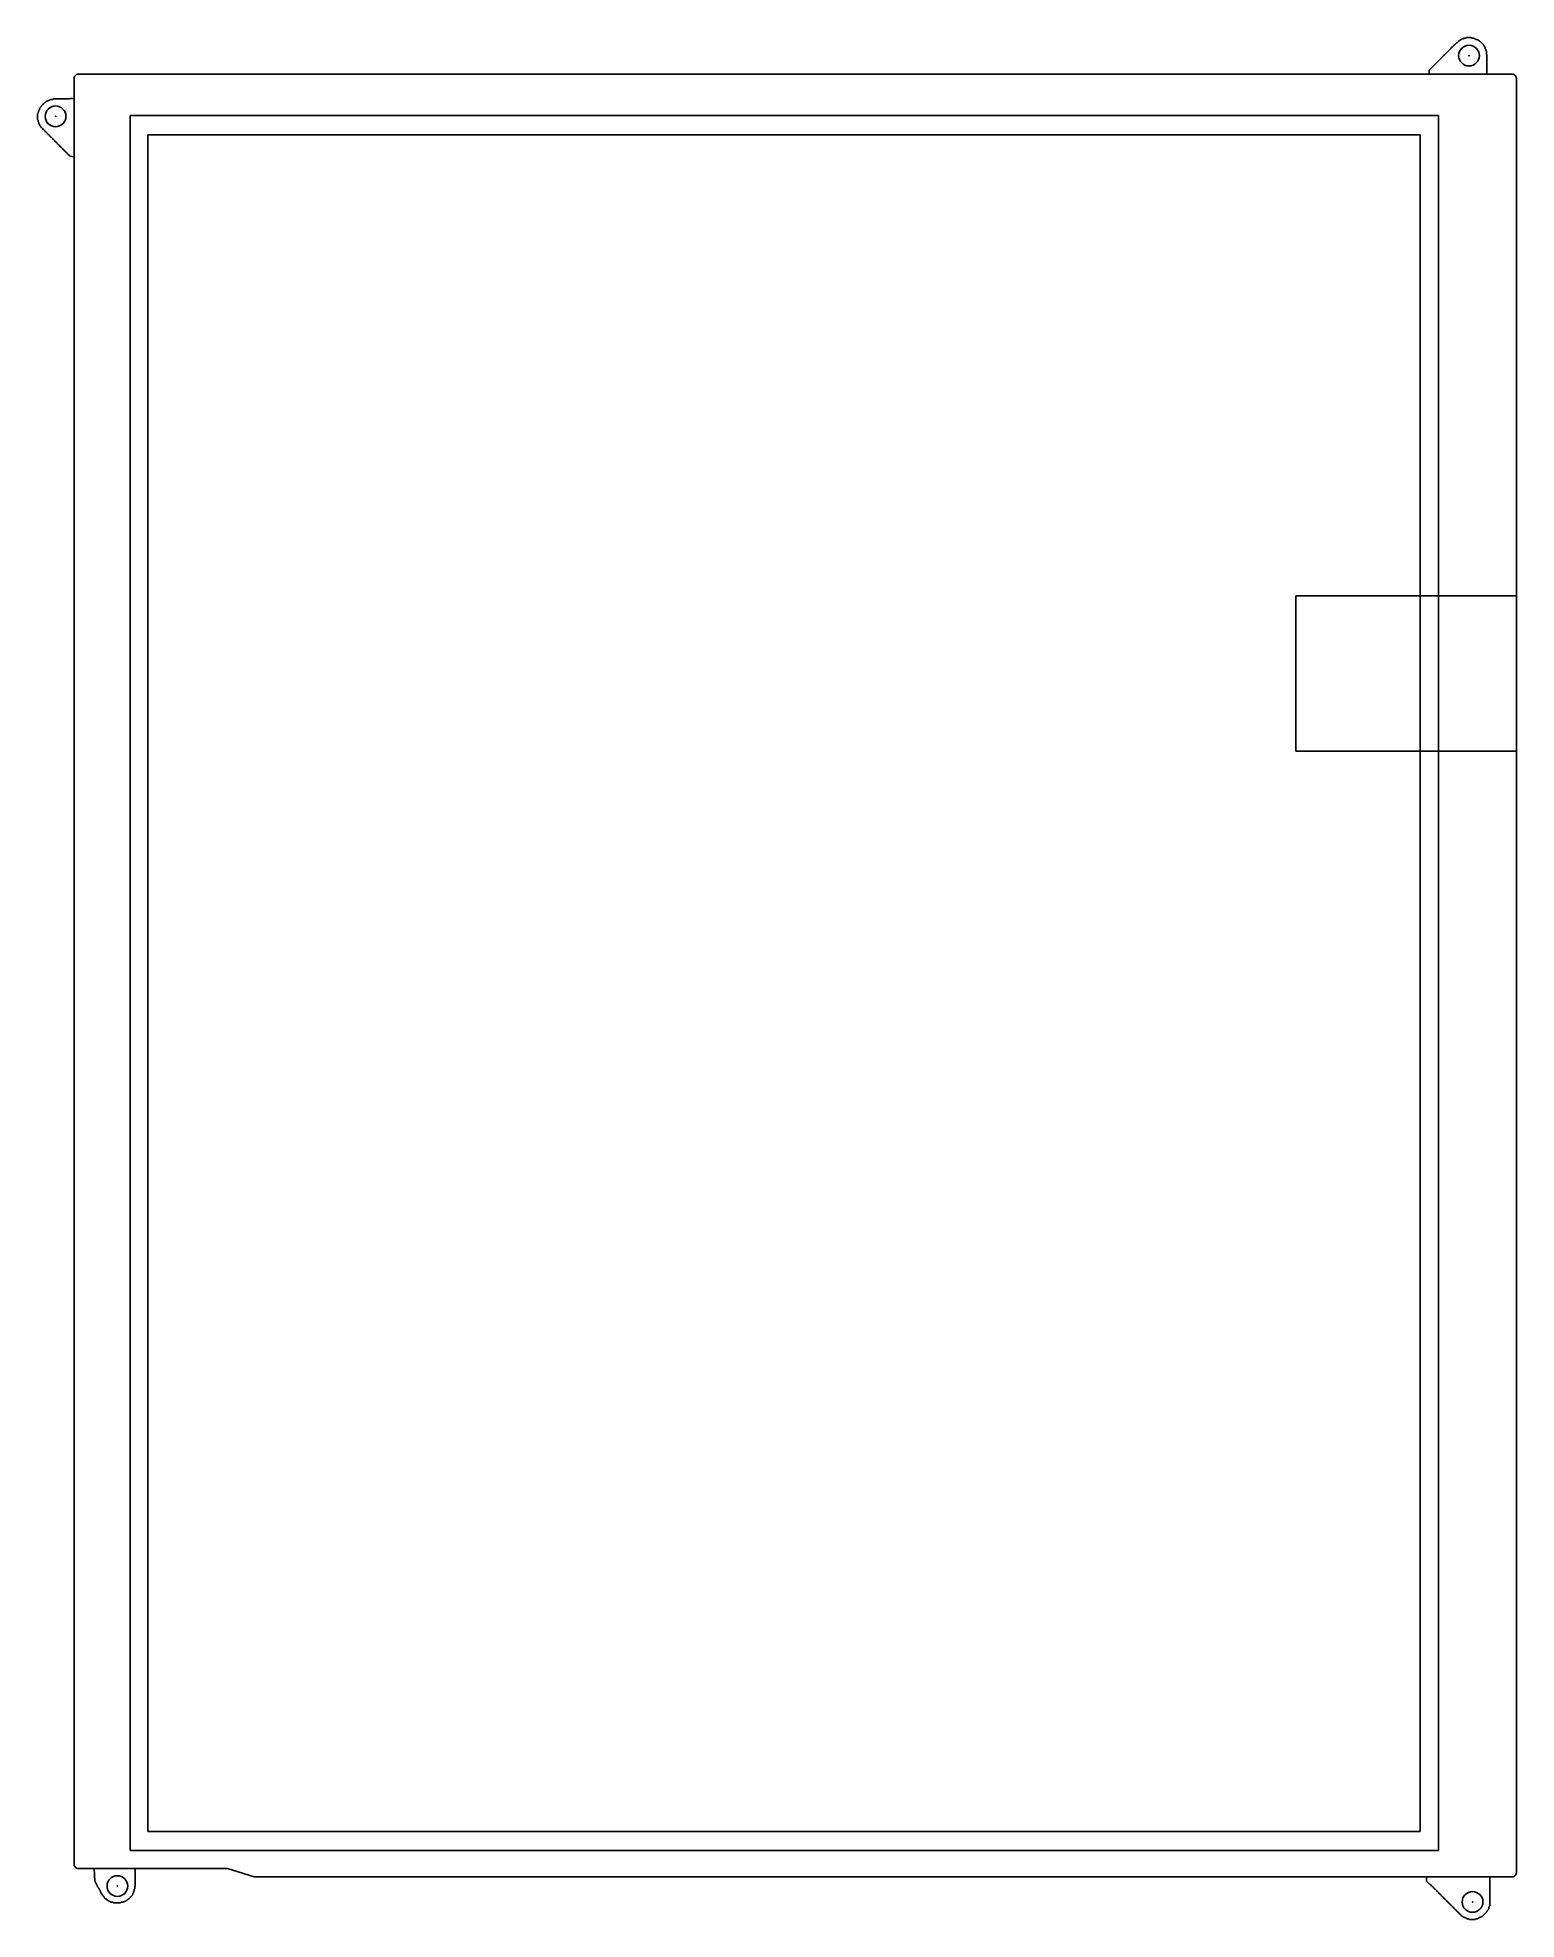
# Model space of a CAD drawing. Header units: metres. Extents: x -88 to 84, y -109 to 109.
import ezdxf

# ---------------------------------------------------------------- set-up
doc = ezdxf.new("R2010")
doc.units = ezdxf.units.M

msp = doc.modelspace()

# ---------------------------------------------------------------- linework, layer by layer
at = {"layer": 'ACTIVE'}
for p, q in [((72.428, 97.414), (-75.028, 97.414)), ((-75.028, 97.414), (-75.028, -99.194)), ((72.428, -99.194), (72.428, 97.414)), ((-75.028, -99.194), (72.428, -99.194))]:
    msp.add_line(p, q, dxfattribs=at)
at = {"layer": 'BEZEL'}
for p, q in [((74.534, 99.645), (-77.074, 99.645)), ((-77.074, 99.645), (-77.074, -101.365)), ((74.534, -101.365), (74.534, 99.645)), ((-77.074, -101.365), (74.534, -101.365))]:
    msp.add_line(p, q, dxfattribs=at)
at = {"layer": 'CONNECTOR'}
for p, q in [((83.56, 44), (58, 44)), ((58, 44), (58, 26)), ((83.56, 26), (83.56, 44)), ((58, 26), (83.56, 26))]:
    msp.add_line(p, q, dxfattribs=at)
at = {"layer": 'EARS'}
for p, q in [((75.446, 106.9), (75.378, 106.831)), ((75.514, 106.968), (75.446, 106.9)), ((75.582, 107.036), (75.514, 106.968)), ((75.651, 107.105), (75.582, 107.036)), ((75.719, 107.173), (75.651, 107.105)), ((75.787, 107.241), (75.719, 107.173)), ((75.855, 107.31), (75.787, 107.241)), ((75.923, 107.378), (75.855, 107.31)), ((75.992, 107.446), (75.923, 107.378)), ((76.06, 107.515), (75.992, 107.446)), ((76.128, 107.583), (76.06, 107.515)), ((76.196, 107.651), (76.128, 107.583)), ((76.264, 107.72), (76.196, 107.651)), ((76.332, 107.788), (76.264, 107.72)), ((76.401, 107.856), (76.332, 107.788)), ((76.469, 107.925), (76.401, 107.856)), ((76.537, 107.993), (76.469, 107.925)), ((76.605, 108.061), (76.537, 107.993)), ((76.673, 108.061), (76.605, 108.061)), ((76.742, 108.13), (76.673, 108.061)), ((76.81, 108.198), (76.742, 108.13)), ((76.878, 108.266), (76.81, 108.198)), ((76.946, 108.335), (76.878, 108.266)), ((77.014, 108.335), (76.946, 108.335)), ((77.082, 108.403), (77.014, 108.335)), ((77.151, 108.471), (77.082, 108.403)), ((77.219, 108.471), (77.151, 108.471)), ((77.287, 108.54), (77.219, 108.471)), ((77.355, 108.54), (77.287, 108.54)), ((77.423, 108.54), (77.355, 108.54)), ((77.492, 108.608), (77.423, 108.54)), ((77.56, 108.608), (77.492, 108.608)), ((77.628, 108.608), (77.56, 108.608)), ((77.696, 108.608), (77.628, 108.608)), ((77.764, 108.676), (77.696, 108.608)), ((77.833, 108.676), (77.764, 108.676)), ((77.901, 108.676), (77.833, 108.676)), ((77.969, 108.676), (77.901, 108.676)), ((78.037, 108.676), (77.969, 108.676)), ((78.105, 108.676), (78.037, 108.676)), ((78.173, 108.676), (78.105, 108.676)), ((78.242, 108.676), (78.173, 108.676)), ((78.31, 108.676), (78.242, 108.676)), ((78.378, 108.608), (78.31, 108.676)), ((78.446, 108.608), (78.378, 108.608)), ((78.514, 108.608), (78.446, 108.608)), ((78.583, 108.608), (78.514, 108.608)), ((78.651, 108.608), (78.583, 108.608)), ((78.719, 108.54), (78.651, 108.608)), ((78.787, 108.54), (78.719, 108.54)), ((78.855, 108.471), (78.787, 108.54)), ((78.923, 108.471), (78.855, 108.471)), ((78.992, 108.471), (78.923, 108.471)), ((79.06, 108.403), (78.992, 108.471)), ((79.128, 108.403), (79.06, 108.403)), ((79.196, 108.335), (79.128, 108.403)), ((79.264, 108.266), (79.196, 108.335)), ((79.333, 108.266), (79.264, 108.266)), ((79.401, 108.198), (79.333, 108.266)), ((79.469, 108.13), (79.401, 108.198)), ((79.537, 108.061), (79.469, 108.13)), ((79.605, 107.993), (79.537, 108.061)), ((79.673, 107.925), (79.605, 107.993)), ((79.742, 107.856), (79.673, 107.925)), ((79.742, 107.788), (79.742, 107.856)), ((79.81, 107.72), (79.742, 107.788)), ((79.878, 107.651), (79.81, 107.72)), ((79.878, 107.583), (79.878, 107.651)), ((79.946, 107.515), (79.878, 107.583)), ((79.946, 107.446), (79.946, 107.515)), ((79.946, 107.378), (79.946, 107.446)), ((80.014, 107.31), (79.946, 107.378)), ((80.014, 107.241), (80.014, 107.31)), ((80.014, 107.173), (80.014, 107.241)), ((80.083, 107.105), (80.014, 107.173)), ((80.083, 107.036), (80.083, 107.105)), ((80.083, 106.968), (80.083, 107.036)), ((80.083, 106.9), (80.083, 106.968)), ((80.083, 106.831), (80.083, 106.9)), ((73.537, 104.987), (73.469, 104.918)), ((73.469, 104.918), (73.469, 104.44)), ((73.605, 105.055), (73.537, 104.987)), ((73.673, 105.123), (73.605, 105.055)), ((73.741, 105.192), (73.673, 105.123)), ((73.81, 105.26), (73.741, 105.192)), ((73.878, 105.328), (73.81, 105.26)), ((73.946, 105.397), (73.878, 105.328)), ((74.014, 105.465), (73.946, 105.397)), ((74.082, 105.533), (74.014, 105.465)), ((74.151, 105.602), (74.082, 105.533)), ((74.219, 105.67), (74.151, 105.602)), ((74.287, 105.738), (74.219, 105.67)), ((74.355, 105.807), (74.287, 105.738)), ((74.423, 105.875), (74.355, 105.807)), ((74.491, 105.943), (74.423, 105.875)), ((74.56, 106.012), (74.491, 105.943)), ((74.628, 106.08), (74.56, 106.012)), ((74.696, 106.148), (74.628, 106.08)), ((74.764, 106.217), (74.696, 106.148)), ((74.832, 106.285), (74.764, 106.217)), ((74.901, 106.353), (74.832, 106.285)), ((74.969, 106.422), (74.901, 106.353)), ((75.037, 106.49), (74.969, 106.422)), ((75.105, 106.558), (75.037, 106.49)), ((75.173, 106.627), (75.105, 106.558)), ((75.242, 106.695), (75.173, 106.627)), ((75.31, 106.763), (75.242, 106.695)), ((75.378, 106.831), (75.31, 106.763)), ((80.083, 106.763), (80.083, 106.831)), ((80.151, 106.695), (80.083, 106.763)), ((80.151, 106.627), (80.151, 106.695)), ((80.151, 106.558), (80.151, 106.627)), ((80.151, 106.49), (80.151, 106.558)), ((80.151, 106.422), (80.151, 106.49)), ((80.151, 106.353), (80.151, 106.422)), ((80.151, 106.285), (80.151, 106.353)), ((80.151, 106.217), (80.151, 106.285)), ((80.151, 106.148), (80.151, 106.217)), ((80.151, 106.08), (80.151, 106.148)), ((80.151, 106.012), (80.151, 106.08)), ((80.151, 105.943), (80.151, 106.012)), ((80.151, 105.875), (80.151, 105.943)), ((80.151, 105.807), (80.151, 105.875)), ((80.151, 105.738), (80.151, 105.807)), ((80.151, 105.67), (80.151, 105.738)), ((80.151, 105.602), (80.151, 105.67)), ((80.151, 105.533), (80.151, 105.602)), ((80.151, 105.465), (80.151, 105.533)), ((80.151, 105.397), (80.151, 105.465)), ((80.151, 105.328), (80.151, 105.397)), ((80.151, 105.26), (80.151, 105.328)), ((80.151, 105.192), (80.151, 105.26)), ((80.151, 105.123), (80.151, 105.192)), ((80.151, 105.055), (80.151, 105.123)), ((80.151, 104.987), (80.151, 105.055)), ((80.151, 104.918), (80.151, 104.987)), ((80.151, 104.44), (80.151, 104.918)), ((73.469, 104.44), (80.151, 104.44)), ((-87.583, 100.34), (-87.651, 100.272)), ((-87.515, 100.477), (-87.583, 100.409)), ((-87.583, 100.409), (-87.583, 100.34)), ((-87.447, 100.614), (-87.515, 100.545)), ((-87.515, 100.545), (-87.515, 100.477)), ((-87.378, 100.682), (-87.447, 100.614)), ((-87.31, 100.819), (-87.378, 100.75)), ((-87.378, 100.75), (-87.378, 100.682)), ((-87.242, 100.887), (-87.31, 100.819)), ((-87.174, 100.955), (-87.242, 100.887)), ((-87.106, 101.024), (-87.174, 100.955)), ((-87.037, 101.092), (-87.106, 101.024)), ((-86.969, 101.16), (-87.037, 101.092)), ((-86.901, 101.16), (-86.969, 101.16)), ((-86.833, 101.229), (-86.901, 101.16)), ((-86.765, 101.297), (-86.833, 101.229)), ((-86.696, 101.297), (-86.765, 101.297)), ((-86.628, 101.365), (-86.696, 101.297)), ((-86.56, 101.365), (-86.628, 101.365)), ((-86.492, 101.434), (-86.56, 101.365)), ((-86.424, 101.434), (-86.492, 101.434)), ((-86.356, 101.434), (-86.424, 101.434)), ((-86.287, 101.502), (-86.356, 101.434)), ((-86.219, 101.502), (-86.287, 101.502)), ((-86.151, 101.502), (-86.219, 101.502)), ((-86.083, 101.502), (-86.151, 101.502)), ((-86.015, 101.502), (-86.083, 101.502)), ((-85.946, 101.57), (-86.015, 101.502)), ((-85.878, 101.57), (-85.946, 101.57)), ((-85.81, 101.57), (-85.878, 101.57)), ((-85.742, 101.57), (-85.81, 101.57)), ((-85.674, 101.57), (-85.742, 101.57)), ((-85.606, 101.57), (-85.674, 101.57)), ((-85.537, 101.57), (-85.606, 101.57)), ((-85.469, 101.57), (-85.537, 101.57)), ((-85.401, 101.57), (-85.469, 101.57)), ((-85.333, 101.57), (-85.401, 101.57)), ((-85.265, 101.57), (-85.333, 101.57)), ((-85.196, 101.57), (-85.265, 101.57)), ((-85.128, 101.57), (-85.196, 101.57)), ((-85.06, 101.57), (-85.128, 101.57)), ((-84.992, 101.57), (-85.06, 101.57)), ((-84.924, 101.57), (-84.992, 101.57)), ((-84.856, 101.57), (-84.924, 101.57)), ((-84.787, 101.57), (-84.856, 101.57)), ((-84.719, 101.57), (-84.787, 101.57)), ((-84.651, 101.57), (-84.719, 101.57)), ((-84.583, 101.57), (-84.651, 101.57)), ((-84.515, 101.57), (-84.583, 101.57)), ((-84.446, 101.57), (-84.515, 101.57)), ((-84.378, 101.57), (-84.446, 101.57)), ((-84.31, 101.57), (-84.378, 101.57)), ((-84.242, 101.57), (-84.31, 101.57)), ((-84.174, 101.57), (-84.242, 101.57)), ((-84.105, 101.57), (-84.174, 101.57)), ((-84.037, 101.639), (-84.105, 101.57)), ((-83.56, 101.639), (-84.037, 101.639)), ((-83.56, 94.874), (-83.56, 101.639)), ((-87.719, 99.93), (-87.787, 99.862)), ((-87.787, 99.862), (-87.787, 99.794)), ((-87.787, 99.794), (-87.787, 99.725)), ((-87.787, 99.725), (-87.787, 99.657)), ((-87.787, 99.657), (-87.787, 99.589)), ((-87.787, 99.589), (-87.787, 99.52)), ((-87.787, 99.52), (-87.787, 99.452)), ((-87.787, 99.452), (-87.787, 99.384)), ((-87.787, 99.384), (-87.787, 99.315)), ((-87.787, 99.315), (-87.787, 99.247)), ((-87.787, 99.247), (-87.787, 99.179)), ((-87.787, 99.179), (-87.719, 99.11)), ((-87.651, 100.135), (-87.719, 100.067)), ((-87.719, 100.067), (-87.719, 99.999)), ((-87.719, 99.999), (-87.719, 99.93)), ((-87.719, 99.11), (-87.719, 99.042)), ((-87.719, 99.042), (-87.719, 98.974)), ((-87.719, 98.974), (-87.719, 98.905)), ((-87.719, 98.905), (-87.651, 98.837)), ((-87.651, 100.272), (-87.651, 100.204)), ((-87.651, 100.204), (-87.651, 100.135)), ((-87.651, 98.837), (-87.651, 98.769)), ((-87.651, 98.769), (-87.651, 98.7)), ((-87.651, 98.7), (-87.583, 98.632)), ((-87.583, 98.632), (-87.583, 98.564)), ((-87.583, 98.564), (-87.515, 98.495)), ((-87.515, 98.495), (-87.447, 98.427)), ((-87.447, 98.427), (-87.447, 98.359)), ((-87.447, 98.359), (-87.378, 98.29)), ((-87.378, 98.29), (-87.31, 98.222)), ((-87.31, 98.222), (-87.242, 98.154)), ((-87.242, 98.154), (-87.174, 98.085)), ((-87.174, 98.085), (-87.106, 98.017)), ((-87.106, 98.017), (-87.037, 97.949)), ((-87.037, 97.949), (-86.969, 97.88)), ((-86.969, 97.88), (-86.901, 97.812)), ((-86.901, 97.812), (-86.833, 97.744)), ((-86.833, 97.744), (-86.765, 97.675)), ((-86.765, 97.675), (-86.696, 97.607)), ((-86.696, 97.607), (-86.628, 97.539)), ((-86.628, 97.539), (-86.56, 97.471)), ((-86.56, 97.471), (-86.492, 97.402)), ((-86.492, 97.402), (-86.424, 97.334)), ((-86.424, 97.334), (-86.356, 97.266)), ((-86.356, 97.266), (-86.287, 97.197)), ((-86.287, 97.197), (-86.219, 97.129)), ((-86.219, 97.129), (-86.151, 97.061)), ((-86.151, 97.061), (-86.083, 96.992)), ((-86.083, 96.992), (-86.015, 96.924)), ((-86.015, 96.924), (-85.946, 96.856)), ((-85.946, 96.856), (-85.878, 96.787)), ((-85.878, 96.787), (-85.81, 96.719)), ((-85.81, 96.719), (-85.742, 96.651)), ((-85.742, 96.651), (-85.674, 96.582)), ((-85.674, 96.582), (-85.606, 96.514)), ((-85.606, 96.514), (-85.537, 96.446)), ((-85.537, 96.446), (-85.469, 96.377)), ((-85.469, 96.377), (-85.401, 96.309)), ((-85.401, 96.309), (-85.333, 96.241)), ((-85.333, 96.241), (-85.265, 96.172)), ((-85.265, 96.172), (-85.196, 96.104)), ((-85.196, 96.104), (-85.128, 96.036)), ((-85.128, 96.036), (-85.06, 95.967)), ((-85.06, 95.967), (-84.992, 95.899)), ((-84.992, 95.899), (-84.924, 95.831)), ((-84.924, 95.831), (-84.856, 95.762)), ((-84.856, 95.762), (-84.787, 95.694)), ((-84.787, 95.694), (-84.719, 95.626)), ((-84.719, 95.626), (-84.651, 95.557)), ((-84.651, 95.557), (-84.583, 95.489)), ((-84.583, 95.489), (-84.515, 95.421)), ((-84.515, 95.421), (-84.446, 95.352)), ((-84.446, 95.352), (-84.378, 95.284)), ((-84.378, 95.284), (-84.31, 95.216)), ((-84.31, 95.216), (-84.242, 95.147)), ((-84.242, 95.147), (-84.174, 95.079)), ((-84.174, 95.079), (-84.105, 95.011)), ((-84.105, 95.011), (-84.037, 94.942)), ((-84.037, 94.942), (-83.56, 94.874)), ((-81.242, -103.48), (-81.174, -104.918)), ((-76.469, -103.48), (-81.242, -103.48)), ((-76.469, -104.918), (-76.469, -103.48)), ((73.128, -104.44), (73.128, -104.918)), ((80.492, -104.44), (73.128, -104.44)), ((80.492, -104.918), (80.492, -104.44)), ((-81.174, -104.918), (-81.105, -104.987)), ((-81.105, -104.987), (-81.105, -105.055)), ((-81.105, -105.055), (-81.037, -105.123)), ((-81.037, -105.123), (-81.037, -105.192)), ((-81.037, -105.192), (-80.969, -105.26)), ((-80.969, -105.26), (-80.969, -105.328)), ((-80.969, -105.328), (-80.901, -105.397)), ((-80.901, -105.397), (-80.901, -105.465)), ((-80.901, -105.465), (-80.833, -105.533)), ((-80.833, -105.533), (-80.833, -105.602)), ((-80.833, -105.602), (-80.764, -105.67)), ((-80.764, -105.67), (-80.696, -105.738)), ((-80.696, -105.738), (-80.696, -105.807)), ((-80.696, -105.807), (-80.628, -105.875)), ((-80.628, -105.875), (-80.628, -105.943)), ((-80.628, -105.943), (-80.56, -106.012)), ((-80.56, -106.012), (-80.56, -106.08)), ((-80.56, -106.08), (-80.492, -106.148)), ((-80.492, -106.148), (-80.492, -106.217)), ((-80.492, -106.217), (-80.424, -106.285)), ((-80.424, -106.285), (-80.424, -106.353)), ((-80.424, -106.353), (-80.355, -106.422)), ((-80.355, -106.422), (-80.287, -106.49)), ((-80.287, -106.49), (-80.287, -106.558)), ((-80.287, -106.558), (-80.219, -106.627)), ((-80.219, -106.627), (-80.151, -106.695)), ((-80.151, -106.695), (-80.083, -106.763)), ((-80.083, -106.763), (-80.083, -106.831)), ((-80.083, -106.831), (-80.014, -106.9)), ((-77.151, -106.9), (-77.082, -106.831)), ((-77.082, -106.831), (-77.014, -106.763)), ((-77.014, -106.763), (-76.946, -106.695)), ((-76.946, -106.695), (-76.878, -106.627)), ((-76.878, -106.627), (-76.81, -106.558)), ((-76.81, -106.49), (-76.742, -106.422)), ((-76.81, -106.558), (-76.81, -106.49)), ((-76.742, -106.353), (-76.673, -106.285)), ((-76.742, -106.422), (-76.742, -106.353)), ((-76.673, -106.148), (-76.605, -106.08)), ((-76.673, -106.217), (-76.673, -106.148)), ((-76.673, -106.285), (-76.673, -106.217)), ((-76.605, -105.875), (-76.537, -105.807)), ((-76.605, -105.943), (-76.605, -105.875)), ((-76.605, -106.012), (-76.605, -105.943)), ((-76.605, -106.08), (-76.605, -106.012)), ((-76.537, -105.533), (-76.469, -105.465)), ((-76.537, -105.602), (-76.537, -105.533)), ((-76.537, -105.67), (-76.537, -105.602)), ((-76.537, -105.738), (-76.537, -105.67)), ((-76.537, -105.807), (-76.537, -105.738)), ((-76.469, -104.987), (-76.469, -104.918)), ((-76.469, -105.055), (-76.469, -104.987)), ((-76.469, -105.123), (-76.469, -105.055)), ((-76.469, -105.192), (-76.469, -105.123)), ((-76.469, -105.26), (-76.469, -105.192)), ((-76.469, -105.328), (-76.469, -105.26)), ((-76.469, -105.397), (-76.469, -105.328)), ((-76.469, -105.465), (-76.469, -105.397)), ((73.128, -104.918), (73.196, -104.987)), ((73.196, -104.987), (73.264, -105.055)), ((73.264, -105.055), (73.332, -105.123)), ((73.332, -105.123), (73.401, -105.192)), ((73.401, -105.192), (73.469, -105.26)), ((73.469, -105.26), (73.537, -105.328)), ((73.537, -105.328), (73.605, -105.328)), ((73.605, -105.328), (73.673, -105.397)), ((73.673, -105.397), (73.741, -105.465)), ((73.741, -105.465), (73.81, -105.533)), ((73.81, -105.533), (73.878, -105.602)), ((73.878, -105.602), (73.946, -105.67)), ((73.946, -105.67), (74.014, -105.738)), ((74.014, -105.738), (74.082, -105.807)), ((74.082, -105.807), (74.151, -105.875)), ((74.151, -105.875), (74.219, -105.943)), ((74.219, -105.943), (74.287, -106.012)), ((74.287, -106.012), (74.355, -106.08)), ((74.355, -106.08), (74.423, -106.148)), ((74.423, -106.148), (74.491, -106.217)), ((74.491, -106.217), (74.56, -106.285)), ((74.56, -106.285), (74.628, -106.353)), ((74.628, -106.353), (74.696, -106.422)), ((74.696, -106.422), (74.764, -106.49)), ((74.764, -106.49), (74.832, -106.558)), ((74.832, -106.558), (74.901, -106.627)), ((74.901, -106.627), (74.969, -106.695)), ((74.969, -106.695), (75.037, -106.763)), ((75.037, -106.763), (75.105, -106.831)), ((75.105, -106.831), (75.173, -106.9)), ((80.492, -104.987), (80.492, -104.918)), ((80.492, -105.055), (80.492, -104.987)), ((80.492, -105.123), (80.492, -105.055)), ((80.492, -105.192), (80.492, -105.123)), ((80.492, -105.26), (80.492, -105.192)), ((80.492, -105.328), (80.492, -105.26)), ((80.492, -105.397), (80.492, -105.328)), ((80.492, -105.465), (80.492, -105.397)), ((80.492, -105.533), (80.492, -105.465)), ((80.492, -105.602), (80.492, -105.533)), ((80.492, -105.67), (80.492, -105.602)), ((80.492, -105.738), (80.492, -105.67)), ((80.492, -105.807), (80.492, -105.738)), ((80.492, -105.875), (80.492, -105.807)), ((80.492, -105.943), (80.492, -105.875)), ((80.492, -106.012), (80.492, -105.943)), ((80.492, -106.08), (80.492, -106.012)), ((80.492, -106.148), (80.492, -106.08)), ((80.492, -106.217), (80.492, -106.148)), ((80.492, -106.285), (80.492, -106.217)), ((80.492, -106.353), (80.492, -106.285)), ((80.492, -106.422), (80.492, -106.353)), ((80.492, -106.49), (80.492, -106.422)), ((80.492, -106.558), (80.492, -106.49)), ((80.492, -106.627), (80.492, -106.558)), ((80.492, -106.695), (80.492, -106.627)), ((80.492, -106.763), (80.492, -106.695)), ((80.492, -106.831), (80.492, -106.763)), ((80.492, -106.9), (80.492, -106.831)), ((-80.014, -106.9), (-79.946, -106.968)), ((-79.946, -106.968), (-79.878, -106.968)), ((-79.878, -106.968), (-79.81, -107.036)), ((-79.81, -107.036), (-79.742, -107.105)), ((-79.742, -107.105), (-79.673, -107.173)), ((-79.673, -107.173), (-79.605, -107.173)), ((-79.605, -107.173), (-79.537, -107.241)), ((-79.537, -107.241), (-79.469, -107.241)), ((-79.469, -107.241), (-79.401, -107.31)), ((-79.401, -107.31), (-79.333, -107.31)), ((-79.333, -107.31), (-79.264, -107.378)), ((-79.264, -107.378), (-79.196, -107.378)), ((-79.196, -107.378), (-79.128, -107.378)), ((-79.128, -107.378), (-79.06, -107.378)), ((-79.06, -107.378), (-78.992, -107.446)), ((-78.992, -107.446), (-78.923, -107.446)), ((-78.923, -107.446), (-78.855, -107.446)), ((-78.855, -107.446), (-78.787, -107.446)), ((-78.787, -107.446), (-78.719, -107.446)), ((-78.719, -107.446), (-78.651, -107.446)), ((-78.651, -107.446), (-78.583, -107.446)), ((-78.583, -107.446), (-78.514, -107.446)), ((-78.514, -107.446), (-78.446, -107.446)), ((-78.446, -107.446), (-78.378, -107.446)), ((-78.378, -107.446), (-78.31, -107.446)), ((-78.31, -107.446), (-78.242, -107.446)), ((-78.242, -107.446), (-78.173, -107.446)), ((-78.173, -107.446), (-78.105, -107.378)), ((-78.105, -107.378), (-78.037, -107.378)), ((-78.037, -107.378), (-77.969, -107.378)), ((-77.969, -107.378), (-77.901, -107.378)), ((-77.901, -107.378), (-77.833, -107.31)), ((-77.833, -107.31), (-77.764, -107.31)), ((-77.764, -107.31), (-77.696, -107.241)), ((-77.696, -107.241), (-77.628, -107.241)), ((-77.628, -107.241), (-77.56, -107.241)), ((-77.56, -107.241), (-77.492, -107.173)), ((-77.492, -107.173), (-77.423, -107.105)), ((-77.423, -107.105), (-77.355, -107.105)), ((-77.355, -107.105), (-77.287, -107.036)), ((-77.287, -107.036), (-77.219, -106.968)), ((-77.219, -106.968), (-77.151, -106.9)), ((75.173, -106.9), (75.242, -106.968)), ((75.242, -106.968), (75.31, -107.036)), ((75.31, -107.036), (75.378, -107.105)), ((75.378, -107.105), (75.446, -107.173)), ((75.446, -107.173), (75.514, -107.241)), ((75.514, -107.241), (75.582, -107.31)), ((75.582, -107.31), (75.651, -107.378)), ((75.651, -107.378), (75.719, -107.446)), ((75.719, -107.446), (75.787, -107.515)), ((75.787, -107.515), (75.855, -107.583)), ((75.855, -107.583), (75.923, -107.651)), ((75.923, -107.651), (75.992, -107.72)), ((75.992, -107.72), (76.06, -107.788)), ((76.06, -107.788), (76.128, -107.856)), ((76.128, -107.856), (76.196, -107.925)), ((76.196, -107.925), (76.264, -107.993)), ((76.264, -107.993), (76.332, -108.061)), ((76.332, -108.061), (76.401, -108.13)), ((76.401, -108.13), (76.469, -108.198)), ((76.469, -108.198), (76.537, -108.266)), ((76.537, -108.266), (76.605, -108.335)), ((76.605, -108.335), (76.673, -108.403)), ((76.673, -108.403), (76.742, -108.471)), ((76.742, -108.471), (76.81, -108.54)), ((76.81, -108.54), (76.878, -108.608)), ((76.878, -108.608), (76.946, -108.676)), ((76.946, -108.676), (77.014, -108.745)), ((77.014, -108.745), (77.082, -108.813)), ((77.082, -108.813), (77.151, -108.881)), ((77.151, -108.881), (77.219, -108.95)), ((77.219, -108.95), (77.287, -109.018)), ((79.605, -109.018), (79.673, -108.95)), ((79.673, -108.95), (79.742, -108.881)), ((79.742, -108.881), (79.81, -108.813)), ((79.81, -108.813), (79.878, -108.745)), ((79.878, -108.745), (79.946, -108.676)), ((79.946, -108.676), (80.014, -108.608)), ((80.014, -108.608), (80.083, -108.54)), ((80.083, -108.54), (80.151, -108.471)), ((80.151, -108.403), (80.219, -108.335)), ((80.151, -108.471), (80.151, -108.403)), ((80.219, -108.335), (80.287, -108.266)), ((80.287, -108.198), (80.355, -108.13)), ((80.287, -108.266), (80.287, -108.198)), ((80.355, -107.993), (80.424, -107.925)), ((80.355, -108.061), (80.355, -107.993)), ((80.355, -108.13), (80.355, -108.061)), ((80.424, -107.856), (80.492, -107.788)), ((80.424, -107.925), (80.424, -107.856)), ((80.492, -106.968), (80.492, -106.9)), ((80.492, -107.036), (80.492, -106.968)), ((80.492, -107.105), (80.492, -107.036)), ((80.492, -107.173), (80.492, -107.105)), ((80.492, -107.241), (80.492, -107.173)), ((80.492, -107.31), (80.492, -107.241)), ((80.492, -107.378), (80.492, -107.31)), ((80.492, -107.446), (80.492, -107.378)), ((80.492, -107.515), (80.492, -107.446)), ((80.492, -107.583), (80.492, -107.515)), ((80.492, -107.651), (80.492, -107.583)), ((80.492, -107.72), (80.492, -107.651)), ((80.492, -107.788), (80.492, -107.72)), ((77.287, -109.018), (77.355, -109.018)), ((77.355, -109.018), (77.423, -109.086)), ((77.423, -109.086), (77.492, -109.086)), ((77.492, -109.086), (77.56, -109.155)), ((77.56, -109.155), (77.628, -109.155)), ((77.628, -109.155), (77.696, -109.223)), ((77.696, -109.223), (77.764, -109.223)), ((77.764, -109.223), (77.833, -109.291)), ((77.833, -109.291), (77.901, -109.291)), ((77.901, -109.291), (77.969, -109.291)), ((77.969, -109.291), (78.037, -109.291)), ((78.037, -109.291), (78.105, -109.36)), ((78.105, -109.36), (78.173, -109.36)), ((78.173, -109.36), (78.242, -109.36)), ((78.242, -109.36), (78.31, -109.36)), ((78.31, -109.36), (78.378, -109.36)), ((78.378, -109.36), (78.446, -109.36)), ((78.446, -109.36), (78.514, -109.36)), ((78.514, -109.36), (78.583, -109.36)), ((78.583, -109.36), (78.651, -109.36)), ((78.651, -109.36), (78.719, -109.36)), ((78.719, -109.36), (78.787, -109.36)), ((78.787, -109.36), (78.855, -109.291)), ((78.855, -109.291), (78.923, -109.291)), ((78.923, -109.291), (78.992, -109.291)), ((78.992, -109.291), (79.06, -109.291)), ((79.06, -109.291), (79.128, -109.223)), ((79.128, -109.223), (79.196, -109.223)), ((79.196, -109.223), (79.264, -109.155)), ((79.264, -109.155), (79.333, -109.155)), ((79.333, -109.155), (79.401, -109.086)), ((79.401, -109.086), (79.469, -109.086)), ((79.469, -109.086), (79.537, -109.018)), ((79.537, -109.018), (79.605, -109.018))]:
    msp.add_line(p, q, dxfattribs=at)
at = {"layer": 'HOLE_CENTERS'}
for p in [(78.071, 106.592), (-85.708, 99.555), (-78.548, -105.499), (78.48, -107.344)]:
    msp.add_point(p, dxfattribs=at)
at = {"layer": 'HOLES'}
for centre in [(78.071, 106.592), (-85.708, 99.555), (-78.548, -105.499), (78.48, -107.344)]:
    msp.add_circle(centre, 1.2, dxfattribs=at)
at = {"layer": 'OUTLINE'}
for p, q in [((-83.547, 104.051), (-83.56, 103.94)), ((-83.56, 103.94), (-83.56, -102.98)), ((-83.51, 104.157), (-83.547, 104.051)), ((-83.451, 104.252), (-83.51, 104.157)), ((-83.372, 104.331), (-83.451, 104.252)), ((-83.277, 104.39), (-83.372, 104.331)), ((-83.171, 104.427), (-83.277, 104.39)), ((-83.06, 104.44), (-83.171, 104.427)), ((83.06, 104.44), (-83.06, 104.44)), ((83.171, 104.427), (83.06, 104.44)), ((83.277, 104.39), (83.171, 104.427)), ((83.372, 104.331), (83.277, 104.39)), ((83.451, 104.252), (83.372, 104.331)), ((83.51, 104.157), (83.451, 104.252)), ((83.547, 104.051), (83.51, 104.157)), ((83.56, 103.94), (83.547, 104.051)), ((83.56, -103.94), (83.56, 103.94)), ((-83.56, -102.98), (-83.547, -103.091)), ((-83.547, -103.091), (-83.51, -103.197)), ((-83.51, -103.197), (-83.451, -103.292)), ((-83.451, -103.292), (-83.372, -103.371)), ((-83.372, -103.371), (-83.277, -103.43)), ((-83.277, -103.43), (-83.171, -103.467)), ((-83.171, -103.467), (-83.06, -103.48)), ((-83.06, -103.48), (-65.8, -103.48)), ((-65.8, -103.48), (-62.7, -104.44)), ((-62.7, -104.44), (83.06, -104.44)), ((83.06, -104.44), (83.171, -104.427)), ((83.171, -104.427), (83.277, -104.39)), ((83.277, -104.39), (83.372, -104.331)), ((83.372, -104.331), (83.451, -104.252)), ((83.451, -104.252), (83.51, -104.157)), ((83.51, -104.157), (83.547, -104.051)), ((83.547, -104.051), (83.56, -103.94))]:
    msp.add_line(p, q, dxfattribs=at)

doc.saveas('drawing.dxf')
